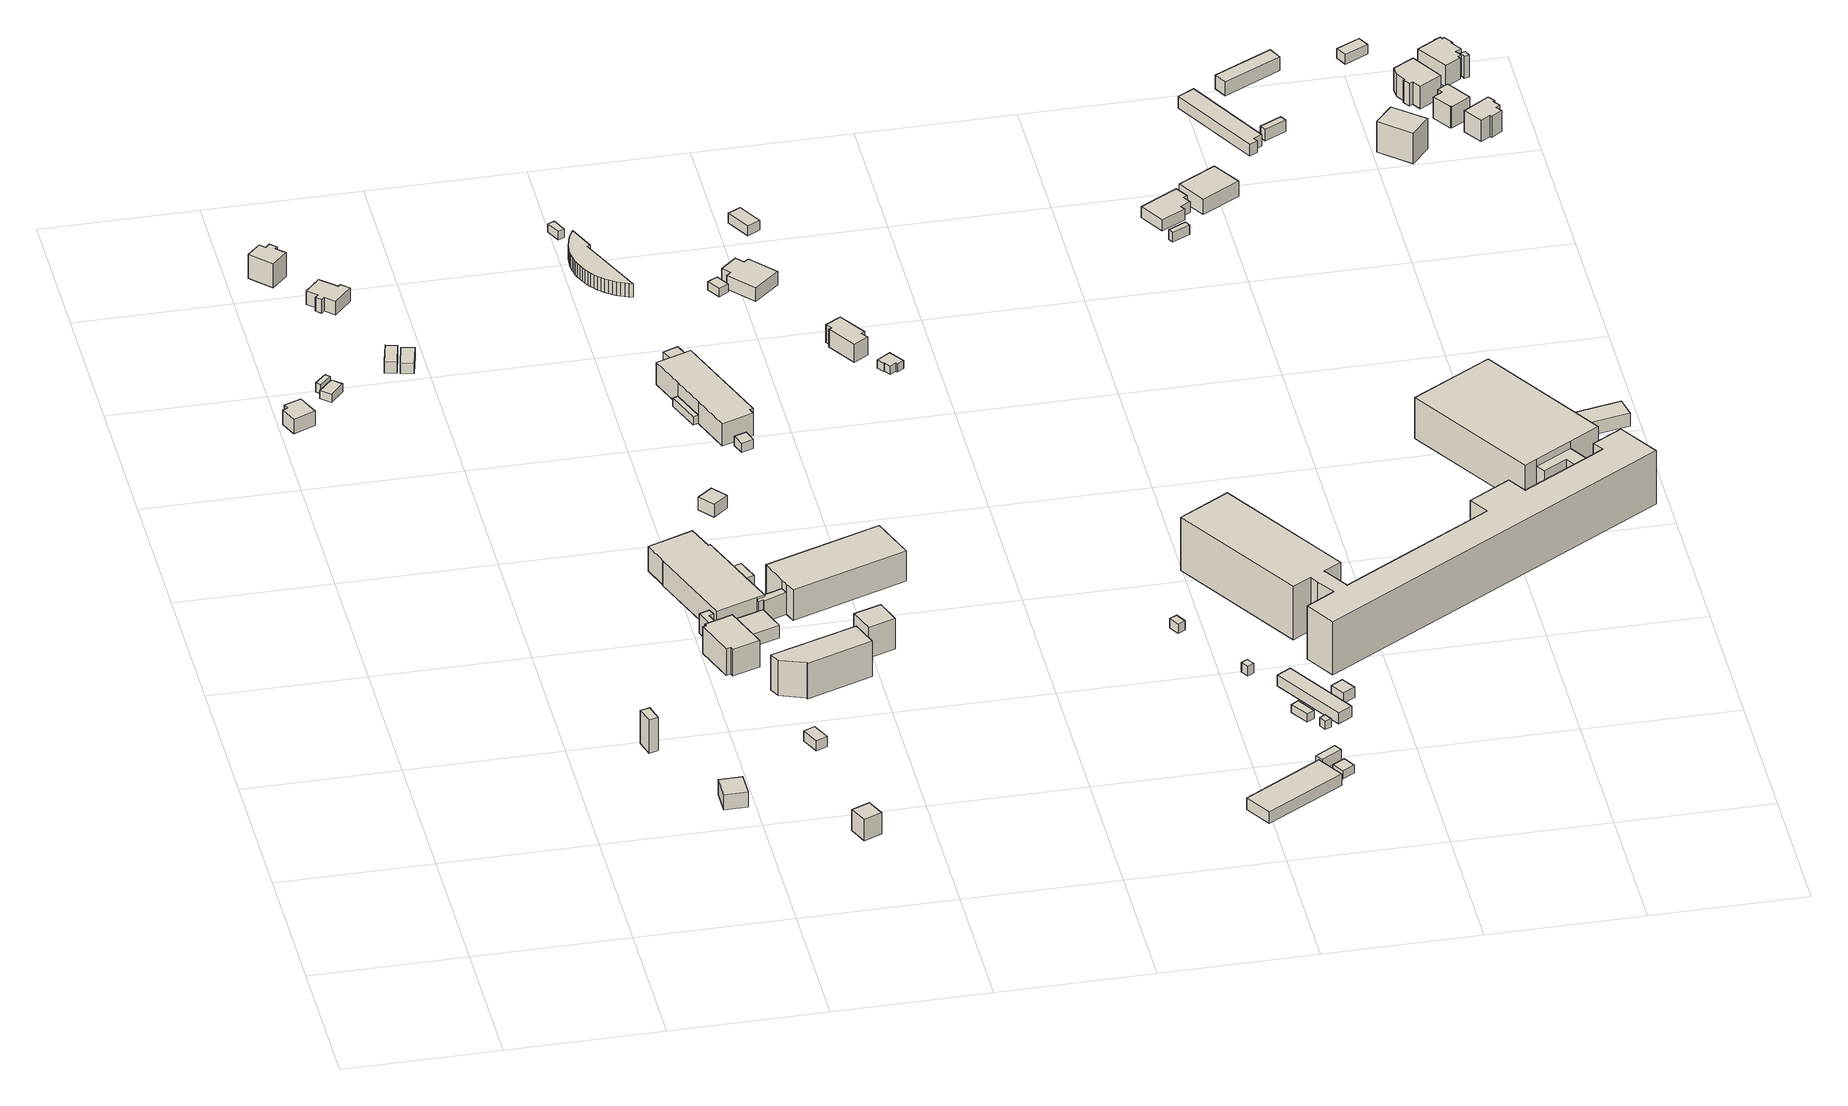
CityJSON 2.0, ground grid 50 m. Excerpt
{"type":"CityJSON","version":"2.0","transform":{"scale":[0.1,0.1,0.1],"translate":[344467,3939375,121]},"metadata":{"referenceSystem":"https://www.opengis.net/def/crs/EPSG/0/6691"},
"CityObjects":{
"building1":{"type":"Building","attributes":{"usage":"422","measuredHeight":5.9,"storeysAboveGround":1,"BuildingIDAttribute.prefecture":"14","BuildingIDAttribute.city":"14151","BuildingDetailAttribute.totalFloorArea":57.33,"BuildingDetailAttribute.buildingFootprintArea":57.33,"BuildingDetailAttribute.buildingStructureType":"610","BuildingDetailAttribute.buildingStructureOrgType":"2","BuildingDetailAttribute.orgUsage":"133","BuildingDetailAttribute.surveyYear":2015},"geometry":[{"type":"Solid","lod":"1","boundaries":[[[[0,1,2,3,4,5]],[[4,6,7,5]],[[3,8,6,4]],[[2,9,8,3]],[[1,10,9,2]],[[0,11,10,1]],[[5,7,11,0]],[[6,8,9,10,11,7]]]]}]},
"building2":{"type":"Building","attributes":{"measuredHeight":3.7,"BuildingIDAttribute.prefecture":"14","BuildingIDAttribute.city":"14151","BuildingDetailAttribute.surveyYear":2015},"geometry":[{"type":"Solid","lod":"1","boundaries":[[[[12,13,14,15]],[[14,16,17,15]],[[13,18,16,14]],[[12,19,18,13]],[[15,17,19,12]],[[16,18,19,17]]]]}]},
"building3":{"type":"Building","attributes":{"measuredHeight":12.8,"BuildingIDAttribute.prefecture":"14","BuildingIDAttribute.city":"14151","BuildingDetailAttribute.surveyYear":2015},"geometry":[{"type":"Solid","lod":"1","boundaries":[[[[20,21,22,23]],[[22,24,25,23]],[[21,26,24,22]],[[20,27,26,21]],[[23,25,27,20]],[[24,26,27,25]]]]}]},
"building4":{"type":"Building","attributes":{"BuildingIDAttribute.prefecture":"14","BuildingIDAttribute.city":"14151","BuildingDetailAttribute.surveyYear":2015},"geometry":[{"type":"Solid","lod":"1","boundaries":[[[[28,29,30,31]],[[30,32,33,31]],[[29,34,32,30]],[[28,35,34,29]],[[31,33,35,28]],[[32,34,35,33]]]]}]},
"building5":{"type":"Building","attributes":{"measuredHeight":5.9,"BuildingIDAttribute.prefecture":"14","BuildingIDAttribute.city":"14151","BuildingDetailAttribute.surveyYear":2015},"geometry":[{"type":"Solid","lod":"1","boundaries":[[[[36,37,38,39]],[[38,40,41,39]],[[37,42,40,38]],[[36,43,42,37]],[[39,41,43,36]],[[40,42,43,41]]]]}]},
"building6":{"type":"Building","attributes":{"usage":"411","measuredHeight":9.6,"storeysAboveGround":2,"BuildingIDAttribute.prefecture":"14","BuildingIDAttribute.city":"14151","BuildingDetailAttribute.totalFloorArea":107.26,"BuildingDetailAttribute.buildingFootprintArea":53.63,"BuildingDetailAttribute.buildingStructureType":"601","BuildingDetailAttribute.buildingStructureOrgType":"1","BuildingDetailAttribute.orgUsage":"10","BuildingDetailAttribute.surveyYear":2015},"geometry":[{"type":"Solid","lod":"1","boundaries":[[[[44,45,46,47,48,49,50,51]],[[50,52,53,51]],[[49,54,52,50]],[[48,55,54,49]],[[47,56,55,48]],[[46,57,56,47]],[[45,58,57,46]],[[44,59,58,45]],[[51,53,59,44]],[[52,54,55,56,57,58,59,53]]]]}]},
"building7":{"type":"Building","attributes":{"usage":"402","measuredHeight":5.4,"storeysAboveGround":1,"BuildingIDAttribute.prefecture":"14","BuildingIDAttribute.city":"14151","BuildingDetailAttribute.totalFloorArea":81.68,"BuildingDetailAttribute.buildingFootprintArea":81.68,"BuildingDetailAttribute.buildingStructureType":"601","BuildingDetailAttribute.buildingStructureOrgType":"1","BuildingDetailAttribute.orgUsage":"101","BuildingDetailAttribute.surveyYear":2015},"geometry":[{"type":"Solid","lod":"1","boundaries":[[[[60,61,62,63,64,65,66,67,68,69]],[[68,70,71,69]],[[67,72,70,68]],[[66,73,72,67]],[[65,74,73,66]],[[64,75,74,65]],[[63,76,75,64]],[[62,77,76,63]],[[61,78,77,62]],[[60,79,78,61]],[[69,71,79,60]],[[70,72,73,74,75,76,77,78,79,71]]]]}]},
"building8":{"type":"Building","attributes":{"usage":"422","measuredHeight":4.9,"storeysAboveGround":1,"BuildingIDAttribute.prefecture":"14","BuildingIDAttribute.city":"14151","BuildingDetailAttribute.totalFloorArea":33.12,"BuildingDetailAttribute.buildingFootprintArea":33.12,"BuildingDetailAttribute.buildingStructureType":"610","BuildingDetailAttribute.buildingStructureOrgType":"2","BuildingDetailAttribute.orgUsage":"133","BuildingDetailAttribute.surveyYear":2015},"geometry":[{"type":"Solid","lod":"1","boundaries":[[[[80,81,82,83]],[[82,84,85,83]],[[81,86,84,82]],[[80,87,86,81]],[[83,85,87,80]],[[84,86,87,85]]]]}]},
"building9":{"type":"Building","attributes":{"usage":"422","measuredHeight":4.7,"storeysAboveGround":1,"BuildingIDAttribute.prefecture":"14","BuildingIDAttribute.city":"14151","BuildingDetailAttribute.totalFloorArea":35.85,"BuildingDetailAttribute.buildingFootprintArea":35.85,"BuildingDetailAttribute.buildingStructureType":"610","BuildingDetailAttribute.buildingStructureOrgType":"2","BuildingDetailAttribute.orgUsage":"133","BuildingDetailAttribute.surveyYear":2015},"geometry":[{"type":"Solid","lod":"1","boundaries":[[[[88,89,90,91]],[[90,92,93,91]],[[89,94,92,90]],[[88,95,94,89]],[[91,93,95,88]],[[92,94,95,93]]]]}]},
"building10":{"type":"Building","attributes":{"measuredHeight":8.4,"BuildingIDAttribute.prefecture":"14","BuildingIDAttribute.city":"14151","BuildingDetailAttribute.surveyYear":2015},"geometry":[{"type":"Solid","lod":"1","boundaries":[[[[96,97,98,99,100,101]],[[100,102,103,101]],[[99,104,102,100]],[[98,105,104,99]],[[97,106,105,98]],[[96,107,106,97]],[[101,103,107,96]],[[102,104,105,106,107,103]]]]}]},
"building11":{"type":"Building","attributes":{"usage":"452","measuredHeight":10.1,"storeysAboveGround":2,"BuildingIDAttribute.prefecture":"14","BuildingIDAttribute.city":"14151","BuildingDetailAttribute.totalFloorArea":323.38,"BuildingDetailAttribute.buildingFootprintArea":161.69,"BuildingDetailAttribute.buildingStructureType":"610","BuildingDetailAttribute.buildingStructureOrgType":"2","BuildingDetailAttribute.orgUsage":"193","BuildingDetailAttribute.surveyYear":2015},"geometry":[{"type":"Solid","lod":"1","boundaries":[[[[108,109,110,111,112,113,114,115]],[[114,116,117,115]],[[113,118,116,114]],[[112,119,118,113]],[[111,120,119,112]],[[110,121,120,111]],[[109,122,121,110]],[[108,123,122,109]],[[115,117,123,108]],[[116,118,119,120,121,122,123,117]]]]}]},
"building12":{"type":"Building","attributes":{"measuredHeight":8.3,"BuildingIDAttribute.prefecture":"14","BuildingIDAttribute.city":"14151","BuildingDetailAttribute.surveyYear":2015},"geometry":[{"type":"Solid","lod":"1","boundaries":[[[[124,125,126,127]],[[126,128,129,127]],[[125,130,128,126]],[[124,131,130,125]],[[127,129,131,124]],[[128,130,131,129]]]]}]},
"building13":{"type":"Building","attributes":{"usage":"402","measuredHeight":4,"storeysAboveGround":1,"BuildingIDAttribute.prefecture":"14","BuildingIDAttribute.city":"14151","BuildingDetailAttribute.totalFloorArea":26.6,"BuildingDetailAttribute.buildingFootprintArea":26.6,"BuildingDetailAttribute.buildingStructureType":"610","BuildingDetailAttribute.buildingStructureOrgType":"2","BuildingDetailAttribute.orgUsage":"72","BuildingDetailAttribute.surveyYear":2015},"geometry":[{"type":"Solid","lod":"1","boundaries":[[[[132,133,134,135]],[[134,136,137,135]],[[133,138,136,134]],[[132,139,138,133]],[[135,137,139,132]],[[136,138,139,137]]]]}]},
"building14":{"type":"Building","attributes":{"usage":"452","measuredHeight":9.2,"storeysAboveGround":2,"BuildingIDAttribute.prefecture":"14","BuildingIDAttribute.city":"14151","BuildingDetailAttribute.totalFloorArea":1263.59,"BuildingDetailAttribute.buildingFootprintArea":631.79,"BuildingDetailAttribute.buildingStructureType":"610","BuildingDetailAttribute.buildingStructureOrgType":"2","BuildingDetailAttribute.orgUsage":"193","BuildingDetailAttribute.surveyYear":2015},"geometry":[{"type":"Solid","lod":"1","boundaries":[[[[140,141,142,143,144,145,146,147,148,149,150,151]],[[150,152,153,151]],[[149,154,152,150]],[[148,155,154,149]],[[147,156,155,148]],[[146,157,156,147]],[[145,158,157,146]],[[144,159,158,145]],[[143,160,159,144]],[[142,161,160,143]],[[141,162,161,142]],[[140,163,162,141]],[[151,153,163,140]],[[152,154,155,156,157,158,159,160,161,162,163,153]]]]}]},
"building15":{"type":"Building","attributes":{"usage":"452","measuredHeight":8.4,"storeysAboveGround":1,"BuildingIDAttribute.prefecture":"14","BuildingIDAttribute.city":"14151","BuildingDetailAttribute.totalFloorArea":107.54,"BuildingDetailAttribute.buildingFootprintArea":107.54,"BuildingDetailAttribute.buildingStructureType":"610","BuildingDetailAttribute.buildingStructureOrgType":"2","BuildingDetailAttribute.orgUsage":"193","BuildingDetailAttribute.surveyYear":2015},"geometry":[{"type":"Solid","lod":"1","boundaries":[[[[164,165,166,167,168,169]],[[168,170,171,169]],[[167,172,170,168]],[[166,173,172,167]],[[165,174,173,166]],[[164,175,174,165]],[[169,171,175,164]],[[170,172,173,174,175,171]]]]}]},
"building16":{"type":"Building","attributes":{"measuredHeight":8.5,"BuildingIDAttribute.prefecture":"14","BuildingIDAttribute.city":"14151","BuildingDetailAttribute.surveyYear":2015},"geometry":[{"type":"Solid","lod":"1","boundaries":[[[[176,177,178,179]],[[178,180,181,179]],[[177,182,180,178]],[[176,183,182,177]],[[179,181,183,176]],[[180,182,183,181]]]]}]},
"building17":{"type":"Building","attributes":{"usage":"452","measuredHeight":8.6,"storeysAboveGround":2,"BuildingIDAttribute.prefecture":"14","BuildingIDAttribute.city":"14151","BuildingDetailAttribute.totalFloorArea":41.96,"BuildingDetailAttribute.buildingFootprintArea":20.98,"BuildingDetailAttribute.buildingStructureType":"610","BuildingDetailAttribute.buildingStructureOrgType":"2","BuildingDetailAttribute.orgUsage":"193","BuildingDetailAttribute.surveyYear":2015},"geometry":[{"type":"Solid","lod":"1","boundaries":[[[[184,185,186,187,188,189,190,191]],[[190,192,193,191]],[[189,194,192,190]],[[188,195,194,189]],[[187,196,195,188]],[[186,197,196,187]],[[185,198,197,186]],[[184,199,198,185]],[[191,193,199,184]],[[192,194,195,196,197,198,199,193]]]]}]},
"building18":{"type":"Building","attributes":{"usage":"452","measuredHeight":13,"storeysAboveGround":1,"BuildingIDAttribute.prefecture":"14","BuildingIDAttribute.city":"14151","BuildingDetailAttribute.totalFloorArea":255.94,"BuildingDetailAttribute.buildingFootprintArea":255.94,"BuildingDetailAttribute.buildingStructureType":"610","BuildingDetailAttribute.buildingStructureOrgType":"2","BuildingDetailAttribute.orgUsage":"193","BuildingDetailAttribute.surveyYear":2015},"geometry":[{"type":"Solid","lod":"1","boundaries":[[[[200,201,202,203,204,205]],[[204,206,207,205]],[[203,208,206,204]],[[202,209,208,203]],[[201,210,209,202]],[[200,211,210,201]],[[205,207,211,200]],[[206,208,209,210,211,207]]]]}]},
"building19":{"type":"Building","attributes":{"usage":"452","measuredHeight":4.9,"storeysAboveGround":1,"BuildingIDAttribute.prefecture":"14","BuildingIDAttribute.city":"14151","BuildingDetailAttribute.totalFloorArea":38.69,"BuildingDetailAttribute.buildingFootprintArea":38.69,"BuildingDetailAttribute.buildingStructureType":"610","BuildingDetailAttribute.buildingStructureOrgType":"2","BuildingDetailAttribute.orgUsage":"193","BuildingDetailAttribute.surveyYear":2015},"geometry":[{"type":"Solid","lod":"1","boundaries":[[[[212,213,214,215]],[[214,216,217,215]],[[213,218,216,214]],[[212,219,218,213]],[[215,217,219,212]],[[216,218,219,217]]]]}]},
"building20":{"type":"Building","attributes":{"usage":"452","measuredHeight":13.5,"storeysAboveGround":2,"BuildingIDAttribute.prefecture":"14","BuildingIDAttribute.city":"14151","BuildingDetailAttribute.totalFloorArea":1183.87,"BuildingDetailAttribute.buildingFootprintArea":591.94,"BuildingDetailAttribute.buildingStructureType":"610","BuildingDetailAttribute.buildingStructureOrgType":"2","BuildingDetailAttribute.orgUsage":"193","BuildingDetailAttribute.surveyYear":2015},"geometry":[{"type":"Solid","lod":"1","boundaries":[[[[220,191,190,221,222,223]],[[222,224,225,223]],[[221,226,224,222]],[[190,227,226,221]],[[191,228,227,190]],[[220,229,228,191]],[[223,225,229,220]],[[224,226,227,228,229,225]]]]}]},
"building21":{"type":"Building","attributes":{"usage":"452","measuredHeight":11.7,"storeysAboveGround":1,"BuildingIDAttribute.prefecture":"14","BuildingIDAttribute.city":"14151","BuildingDetailAttribute.totalFloorArea":81.14,"BuildingDetailAttribute.buildingFootprintArea":81.14,"BuildingDetailAttribute.buildingStructureType":"610","BuildingDetailAttribute.buildingStructureOrgType":"2","BuildingDetailAttribute.orgUsage":"193","BuildingDetailAttribute.surveyYear":2015},"geometry":[{"type":"Solid","lod":"1","boundaries":[[[[230,231,232,233]],[[232,234,235,233]],[[231,236,234,232]],[[230,237,236,231]],[[233,235,237,230]],[[234,236,237,235]]]]}]},
"building22":{"type":"Building","attributes":{"usage":"422","storeysAboveGround":2,"BuildingIDAttribute.prefecture":"14","BuildingIDAttribute.city":"14151","BuildingDetailAttribute.totalFloorArea":40.36,"BuildingDetailAttribute.buildingFootprintArea":20.18,"BuildingDetailAttribute.buildingStructureType":"610","BuildingDetailAttribute.buildingStructureOrgType":"2","BuildingDetailAttribute.orgUsage":"134","BuildingDetailAttribute.surveyYear":2015},"geometry":[{"type":"Solid","lod":"1","boundaries":[[[[238,239,240,241]],[[240,242,243,241]],[[239,244,242,240]],[[238,245,244,239]],[[241,243,245,238]],[[242,244,245,243]]]]}]},
"building23":{"type":"Building","attributes":{"usage":"422","measuredHeight":8.9,"storeysAboveGround":2,"BuildingIDAttribute.prefecture":"14","BuildingIDAttribute.city":"14151","BuildingDetailAttribute.totalFloorArea":875.06,"BuildingDetailAttribute.buildingFootprintArea":437.53,"BuildingDetailAttribute.buildingStructureType":"610","BuildingDetailAttribute.buildingStructureOrgType":"2","BuildingDetailAttribute.orgUsage":"134","BuildingDetailAttribute.surveyYear":2015},"geometry":[{"type":"Solid","lod":"1","boundaries":[[[[246,247,248,249,250,251,252,253]],[[252,254,255,253]],[[251,256,254,252]],[[250,257,256,251]],[[249,258,257,250]],[[248,259,258,249]],[[247,260,259,248]],[[246,261,260,247]],[[253,255,261,246]],[[254,256,257,258,259,260,261,255]]]]}]},
"building24":{"type":"Building","attributes":{"measuredHeight":3.6,"BuildingIDAttribute.prefecture":"14","BuildingIDAttribute.city":"14151","BuildingDetailAttribute.surveyYear":2015},"geometry":[{"type":"Solid","lod":"1","boundaries":[[[[262,263,264,265]],[[264,266,267,265]],[[263,268,266,264]],[[262,269,268,263]],[[265,267,269,262]],[[266,268,269,267]]]]}]},
"building25":{"type":"Building","attributes":{"usage":"422","measuredHeight":4.3,"storeysAboveGround":1,"BuildingIDAttribute.prefecture":"14","BuildingIDAttribute.city":"14151","BuildingDetailAttribute.totalFloorArea":24.7,"BuildingDetailAttribute.buildingFootprintArea":24.7,"BuildingDetailAttribute.buildingStructureType":"610","BuildingDetailAttribute.buildingStructureOrgType":"2","BuildingDetailAttribute.orgUsage":"134","BuildingDetailAttribute.surveyYear":2015},"geometry":[{"type":"Solid","lod":"1","boundaries":[[[[270,271,272,273]],[[272,274,275,273]],[[271,276,274,272]],[[270,277,276,271]],[[273,275,277,270]],[[274,276,277,275]]]]}]},
"building26":{"type":"Building","attributes":{"BuildingIDAttribute.prefecture":"14","BuildingIDAttribute.city":"14151","BuildingDetailAttribute.surveyYear":2015},"geometry":[{"type":"Solid","lod":"1","boundaries":[[[[278,279,280,281]],[[280,282,283,281]],[[279,284,282,280]],[[278,285,284,279]],[[281,283,285,278]],[[282,284,285,283]]]]}]},
"building27":{"type":"Building","attributes":{"usage":"422","measuredHeight":5.8,"storeysAboveGround":1,"BuildingIDAttribute.prefecture":"14","BuildingIDAttribute.city":"14151","BuildingDetailAttribute.totalFloorArea":184.71,"BuildingDetailAttribute.buildingFootprintArea":184.71,"BuildingDetailAttribute.buildingStructureType":"610","BuildingDetailAttribute.buildingStructureOrgType":"2","BuildingDetailAttribute.orgUsage":"133","BuildingDetailAttribute.surveyYear":2015},"geometry":[{"type":"Solid","lod":"1","boundaries":[[[[286,287,288,289,290,291,292,293,294,295,296,297,298,299,300,301,302,303,304,305,306,307,308,309,310,311,312,313,314,315,316,317,318]],[[317,319,320,318]],[[316,321,319,317]],[[315,322,321,316]],[[314,323,322,315]],[[313,324,323,314]],[[312,325,324,313]],[[311,326,325,312]],[[310,327,326,311]],[[309,328,327,310]],[[308,329,328,309]],[[307,330,329,308]],[[306,331,330,307]],[[305,332,331,306]],[[304,333,332,305]],[[303,334,333,304]],[[302,335,334,303]],[[301,336,335,302]],[[300,337,336,301]],[[299,338,337,300]],[[298,339,338,299]],[[297,340,339,298]],[[296,341,340,297]],[[295,342,341,296]],[[294,343,342,295]],[[293,344,343,294]],[[292,345,344,293]],[[291,346,345,292]],[[290,347,346,291]],[[289,348,347,290]],[[288,349,348,289]],[[287,350,349,288]],[[286,351,350,287]],[[318,320,351,286]],[[319,321,322,323,324,325,326,327,328,329,330,331,332,333,334,335,336,337,338,339,340,341,342,343,344,345,346,347,348,349,350,351,320]]]]}]},
"building28":{"type":"Building","attributes":{"BuildingIDAttribute.prefecture":"14","BuildingIDAttribute.city":"14151","BuildingDetailAttribute.surveyYear":2015},"geometry":[{"type":"Solid","lod":"1","boundaries":[[[[352,353,354,355]],[[354,356,357,355]],[[353,358,356,354]],[[352,359,358,353]],[[355,357,359,352]],[[356,358,359,357]]]]}]},
"building29":{"type":"Building","attributes":{"usage":"411","measuredHeight":5.8,"storeysAboveGround":1,"BuildingIDAttribute.prefecture":"14","BuildingIDAttribute.city":"14151","BuildingDetailAttribute.totalFloorArea":142.2,"BuildingDetailAttribute.buildingFootprintArea":142.2,"BuildingDetailAttribute.buildingStructureType":"601","BuildingDetailAttribute.buildingStructureOrgType":"1","BuildingDetailAttribute.orgUsage":"10","BuildingDetailAttribute.surveyYear":2015},"geometry":[{"type":"Solid","lod":"1","boundaries":[[[[360,361,362,363,364,365,366,367]],[[366,368,369,367]],[[365,370,368,366]],[[364,371,370,365]],[[363,372,371,364]],[[362,373,372,363]],[[361,374,373,362]],[[360,375,374,361]],[[367,369,375,360]],[[368,370,371,372,373,374,375,369]]]]}]},
"building30":{"type":"Building","attributes":{"usage":"411","measuredHeight":8,"storeysAboveGround":2,"BuildingIDAttribute.prefecture":"14","BuildingIDAttribute.city":"14151","BuildingDetailAttribute.totalFloorArea":145.83,"BuildingDetailAttribute.buildingFootprintArea":72.91,"BuildingDetailAttribute.buildingStructureType":"601","BuildingDetailAttribute.buildingStructureOrgType":"1","BuildingDetailAttribute.orgUsage":"10","BuildingDetailAttribute.surveyYear":2015},"geometry":[{"type":"Solid","lod":"1","boundaries":[[[[376,377,378,379,380,381,382,383]],[[382,384,385,383]],[[381,386,384,382]],[[380,387,386,381]],[[379,388,387,380]],[[378,389,388,379]],[[377,390,389,378]],[[376,391,390,377]],[[383,385,391,376]],[[384,386,387,388,389,390,391,385]]]]}]},
"building31":{"type":"Building","attributes":{"usage":"422","measuredHeight":6.6,"storeysAboveGround":1,"BuildingIDAttribute.prefecture":"14","BuildingIDAttribute.city":"14151","BuildingDetailAttribute.totalFloorArea":41.48,"BuildingDetailAttribute.buildingFootprintArea":41.48,"BuildingDetailAttribute.buildingStructureType":"610","BuildingDetailAttribute.buildingStructureOrgType":"2","BuildingDetailAttribute.orgUsage":"135","BuildingDetailAttribute.surveyYear":2015},"geometry":[{"type":"Solid","lod":"1","boundaries":[[[[392,393,394,395]],[[394,396,397,395]],[[393,398,396,394]],[[392,399,398,393]],[[395,397,399,392]],[[396,398,399,397]]]]}]},
"building32":{"type":"Building","attributes":{"BuildingIDAttribute.prefecture":"14","BuildingIDAttribute.city":"14151","BuildingDetailAttribute.surveyYear":2015},"geometry":[{"type":"Solid","lod":"1","boundaries":[[[[400,401,402,403,404,405,406,407]],[[406,408,409,407]],[[405,410,408,406]],[[404,411,410,405]],[[403,412,411,404]],[[402,413,412,403]],[[401,414,413,402]],[[400,415,414,401]],[[407,409,415,400]],[[408,410,411,412,413,414,415,409]]]]}]},
"building33":{"type":"Building","attributes":{"usage":"422","measuredHeight":4.7,"storeysAboveGround":1,"BuildingIDAttribute.prefecture":"14","BuildingIDAttribute.city":"14151","BuildingDetailAttribute.totalFloorArea":297.27,"BuildingDetailAttribute.buildingFootprintArea":297.27,"BuildingDetailAttribute.buildingStructureType":"610","BuildingDetailAttribute.buildingStructureOrgType":"2","BuildingDetailAttribute.orgUsage":"135","BuildingDetailAttribute.surveyYear":2015},"geometry":[{"type":"Solid","lod":"1","boundaries":[[[[416,417,418,419]],[[418,420,421,419]],[[417,422,420,418]],[[416,423,422,417]],[[419,421,423,416]],[[420,422,423,421]]]]}]},
"building34":{"type":"Building","attributes":{"measuredHeight":3.6,"BuildingIDAttribute.prefecture":"14","BuildingIDAttribute.city":"14151","BuildingDetailAttribute.surveyYear":2015},"geometry":[{"type":"Solid","lod":"1","boundaries":[[[[424,425,426,427]],[[426,428,429,427]],[[425,430,428,426]],[[424,431,430,425]],[[427,429,431,424]],[[428,430,431,429]]]]}]},
"building35":{"type":"Building","attributes":{"measuredHeight":4.5,"BuildingIDAttribute.prefecture":"14","BuildingIDAttribute.city":"14151","BuildingDetailAttribute.surveyYear":2015},"geometry":[{"type":"Solid","lod":"1","boundaries":[[[[432,433,434,435]],[[434,436,437,435]],[[433,438,436,434]],[[432,439,438,433]],[[435,437,439,432]],[[436,438,439,437]]]]}]},
"building36":{"type":"Building","attributes":{"measuredHeight":3.7,"BuildingIDAttribute.prefecture":"14","BuildingIDAttribute.city":"14151","BuildingDetailAttribute.surveyYear":2015},"geometry":[{"type":"Solid","lod":"1","boundaries":[[[[440,441,442,443]],[[442,444,445,443]],[[441,446,444,442]],[[440,447,446,441]],[[443,445,447,440]],[[444,446,447,445]]]]}]},
"building37":{"type":"Building","attributes":{"BuildingIDAttribute.prefecture":"14","BuildingIDAttribute.city":"14151","BuildingDetailAttribute.surveyYear":2015},"geometry":[{"type":"Solid","lod":"1","boundaries":[[[[448,449,450,451]],[[450,452,453,451]],[[449,454,452,450]],[[448,455,454,449]],[[451,453,455,448]],[[452,454,455,453]]]]}]},
"building38":{"type":"Building","attributes":{"BuildingIDAttribute.prefecture":"14","BuildingIDAttribute.city":"14151","BuildingDetailAttribute.surveyYear":2015},"geometry":[{"type":"Solid","lod":"1","boundaries":[[[[456,457,458,459]],[[458,460,461,459]],[[457,462,460,458]],[[456,463,462,457]],[[459,461,463,456]],[[460,462,463,461]]]]}]},
"building39":{"type":"Building","attributes":{"BuildingIDAttribute.prefecture":"14","BuildingIDAttribute.city":"14151","BuildingDetailAttribute.surveyYear":2015},"geometry":[{"type":"Solid","lod":"1","boundaries":[[[[464,465,466,467]],[[466,468,469,467]],[[465,470,468,466]],[[464,471,470,465]],[[467,469,471,464]],[[468,470,471,469]]]]}]},
"building40":{"type":"Building","attributes":{"measuredHeight":4.2,"BuildingIDAttribute.prefecture":"14","BuildingIDAttribute.city":"14151","BuildingDetailAttribute.surveyYear":2015},"geometry":[{"type":"Solid","lod":"1","boundaries":[[[[472,473,474,475]],[[474,476,477,475]],[[473,478,476,474]],[[472,479,478,473]],[[475,477,479,472]],[[476,478,479,477]]]]}]},
"building41":{"type":"Building","attributes":{"measuredHeight":6.1,"BuildingIDAttribute.prefecture":"14","BuildingIDAttribute.city":"14151","BuildingDetailAttribute.surveyYear":2015},"geometry":[{"type":"Solid","lod":"1","boundaries":[[[[480,481,482,483]],[[482,484,485,483]],[[481,486,484,482]],[[480,487,486,481]],[[483,485,487,480]],[[484,486,487,485]]]]}]},
"building42":{"type":"Building","attributes":{"usage":"422","measuredHeight":21.8,"storeysAboveGround":1,"BuildingIDAttribute.prefecture":"14","BuildingIDAttribute.city":"14151","BuildingDetailAttribute.totalFloorArea":2674.66,"BuildingDetailAttribute.buildingFootprintArea":2674.66,"BuildingDetailAttribute.buildingStructureType":"610","BuildingDetailAttribute.buildingStructureOrgType":"2","BuildingDetailAttribute.orgUsage":"135","BuildingDetailAttribute.surveyYear":2015},"geometry":[{"type":"Solid","lod":"1","boundaries":[[[[488,489,490,491,492,493,494,495,496,497,498,499,500,501,502,503,504,505,506,507,508]],[[507,509,510,508]],[[506,511,509,507]],[[505,512,511,506]],[[504,513,512,505]],[[503,514,513,504]],[[502,515,514,503]],[[501,516,515,502]],[[500,517,516,501]],[[499,518,517,500]],[[498,519,518,499]],[[497,520,519,498]],[[496,521,520,497]],[[495,522,521,496]],[[494,523,522,495]],[[493,524,523,494]],[[492,525,524,493]],[[491,526,525,492]],[[490,527,526,491]],[[489,528,527,490]],[[488,529,528,489]],[[508,510,529,488]],[[509,511,512,513,514,515,516,517,518,519,520,521,522,523,524,525,526,527,528,529,510]]]]}]},
"building43":{"type":"Building","attributes":{"usage":"422","measuredHeight":14.8,"storeysAboveGround":5,"BuildingIDAttribute.prefecture":"14","BuildingIDAttribute.city":"14151","BuildingDetailAttribute.totalFloorArea":1761.72,"BuildingDetailAttribute.buildingFootprintArea":352.34,"BuildingDetailAttribute.buildingStructureType":"610","BuildingDetailAttribute.buildingStructureOrgType":"2","BuildingDetailAttribute.orgUsage":"135","BuildingDetailAttribute.surveyYear":2015},"geometry":[{"type":"Solid","lod":"1","boundaries":[[[[530,531,532,533,534]],[[533,535,536,534]],[[532,537,535,533]],[[531,538,537,532]],[[530,539,538,531]],[[534,536,539,530]],[[535,537,538,539,536]]]]}]},
"building44":{"type":"Building","attributes":{"measuredHeight":3.7,"BuildingIDAttribute.prefecture":"14","BuildingIDAttribute.city":"14151","BuildingDetailAttribute.surveyYear":2015},"geometry":[{"type":"Solid","lod":"1","boundaries":[[[[540,541,542,543]],[[542,544,545,543]],[[541,546,544,542]],[[540,547,546,541]],[[543,545,547,540]],[[544,546,547,545]]]]}]},
"building45":{"type":"Building","attributes":{"usage":"411","measuredHeight":5.1,"storeysAboveGround":1,"BuildingIDAttribute.prefecture":"14","BuildingIDAttribute.city":"14151","BuildingDetailAttribute.totalFloorArea":120.81,"BuildingDetailAttribute.buildingFootprintArea":120.81,"BuildingDetailAttribute.buildingStructureType":"601","BuildingDetailAttribute.buildingStructureOrgType":"1","BuildingDetailAttribute.orgUsage":"10","BuildingDetailAttribute.surveyYear":2015},"geometry":[{"type":"Solid","lod":"1","boundaries":[[[[548,549,550,551,552,553,554,555]],[[554,556,557,555]],[[553,558,556,554]],[[552,559,558,553]],[[551,560,559,552]],[[550,561,560,551]],[[549,562,561,550]],[[548,563,562,549]],[[555,557,563,548]],[[556,558,559,560,561,562,563,557]]]]}]},
"building46":{"type":"Building","attributes":{"usage":"441","measuredHeight":6.6,"storeysAboveGround":1,"BuildingIDAttribute.prefecture":"14","BuildingIDAttribute.city":"14151","BuildingDetailAttribute.totalFloorArea":153.44,"BuildingDetailAttribute.buildingFootprintArea":153.44,"BuildingDetailAttribute.buildingStructureType":"610","BuildingDetailAttribute.buildingStructureOrgType":"2","BuildingDetailAttribute.orgUsage":"171","BuildingDetailAttribute.surveyYear":2015},"geometry":[{"type":"Solid","lod":"1","boundaries":[[[[564,565,566,567]],[[566,568,569,567]],[[565,570,568,566]],[[564,571,570,565]],[[567,569,571,564]],[[568,570,571,569]]]]}]},
"building47":{"type":"Building","attributes":{"usage":"422","measuredHeight":15.7,"storeysAboveGround":2,"BuildingIDAttribute.prefecture":"14","BuildingIDAttribute.city":"14151","BuildingDetailAttribute.totalFloorArea":2777.1,"BuildingDetailAttribute.buildingFootprintArea":1388.55,"BuildingDetailAttribute.buildingStructureType":"610","BuildingDetailAttribute.buildingStructureOrgType":"2","BuildingDetailAttribute.orgUsage":"135","BuildingDetailAttribute.surveyYear":2015},"geometry":[{"type":"Solid","lod":"1","boundaries":[[[[572,573,574,575,576,577]],[[576,578,579,577]],[[575,580,578,576]],[[574,581,580,575]],[[573,582,581,574]],[[572,583,582,573]],[[577,579,583,572]],[[578,580,581,582,583,579]]]]}]},
"building48":{"type":"Building","attributes":{"usage":"422","measuredHeight":4.6,"storeysAboveGround":1,"BuildingIDAttribute.prefecture":"14","BuildingIDAttribute.city":"14151","BuildingDetailAttribute.totalFloorArea":201.3,"BuildingDetailAttribute.buildingFootprintArea":201.3,"BuildingDetailAttribute.buildingStructureType":"610","BuildingDetailAttribute.buildingStructureOrgType":"2","BuildingDetailAttribute.orgUsage":"135","BuildingDetailAttribute.surveyYear":2015},"geometry":[{"type":"Solid","lod":"1","boundaries":[[[[584,585,586,587,588,589]],[[588,590,591,589]],[[587,592,590,588]],[[586,593,592,587]],[[585,594,593,586]],[[584,595,594,585]],[[589,591,595,584]],[[590,592,593,594,595,591]]]]}]},
"building49":{"type":"Building","attributes":{"usage":"422","measuredHeight":19.4,"storeysAboveGround":1,"BuildingIDAttribute.prefecture":"14","BuildingIDAttribute.city":"14151","BuildingDetailAttribute.totalFloorArea":100.35,"BuildingDetailAttribute.buildingFootprintArea":100.35,"BuildingDetailAttribute.buildingStructureType":"610","BuildingDetailAttribute.buildingStructureOrgType":"2","BuildingDetailAttribute.orgUsage":"135","BuildingDetailAttribute.surveyYear":2015},"geometry":[{"type":"Solid","lod":"1","boundaries":[[[[596,597,598,599,600,601,602,603]],[[602,604,605,603]],[[601,606,604,602]],[[600,607,606,601]],[[599,608,607,600]],[[598,609,608,599]],[[597,610,609,598]],[[596,611,610,597]],[[603,605,611,596]],[[604,606,607,608,609,610,611,605]]]]}]},
"building50":{"type":"Building","attributes":{"usage":"422","measuredHeight":4.3,"storeysAboveGround":1,"BuildingIDAttribute.prefecture":"14","BuildingIDAttribute.city":"14151","BuildingDetailAttribute.totalFloorArea":46.21,"BuildingDetailAttribute.buildingFootprintArea":46.21,"BuildingDetailAttribute.buildingStructureType":"610","BuildingDetailAttribute.buildingStructureOrgType":"2","BuildingDetailAttribute.orgUsage":"135","BuildingDetailAttribute.surveyYear":2015},"geometry":[{"type":"Solid","lod":"1","boundaries":[[[[612,613,614,615]],[[614,616,617,615]],[[613,618,616,614]],[[612,619,618,613]],[[615,617,619,612]],[[616,618,619,617]]]]}]},
"building51":{"type":"Building","attributes":{"measuredHeight":4.8,"BuildingIDAttribute.prefecture":"14","BuildingIDAttribute.city":"14151","BuildingDetailAttribute.surveyYear":2015},"geometry":[{"type":"Solid","lod":"1","boundaries":[[[[620,621,622,623]],[[622,624,625,623]],[[621,626,624,622]],[[620,627,626,621]],[[623,625,627,620]],[[624,626,627,625]]]]}]},
"building52":{"type":"Building","attributes":{"usage":"422","measuredHeight":7.7,"storeysAboveGround":1,"BuildingIDAttribute.prefecture":"14","BuildingIDAttribute.city":"14151","BuildingDetailAttribute.totalFloorArea":98.75,"BuildingDetailAttribute.buildingFootprintArea":98.75,"BuildingDetailAttribute.buildingStructureType":"610","BuildingDetailAttribute.buildingStructureOrgType":"2","BuildingDetailAttribute.orgUsage":"135","BuildingDetailAttribute.surveyYear":2015},"geometry":[{"type":"Solid","lod":"1","boundaries":[[[[628,629,630,631]],[[630,632,633,631]],[[629,634,632,630]],[[628,635,634,629]],[[631,633,635,628]],[[632,634,635,633]]]]}]},
"building53":{"type":"Building","attributes":{"usage":"422","measuredHeight":5,"storeysAboveGround":1,"BuildingIDAttribute.prefecture":"14","BuildingIDAttribute.city":"14151","BuildingDetailAttribute.totalFloorArea":147.46,"BuildingDetailAttribute.buildingFootprintArea":147.46,"BuildingDetailAttribute.buildingStructureType":"610","BuildingDetailAttribute.buildingStructureOrgType":"2","BuildingDetailAttribute.orgUsage":"135","BuildingDetailAttribute.surveyYear":2015},"geometry":[{"type":"Solid","lod":"1","boundaries":[[[[636,637,638,639]],[[638,640,641,639]],[[637,642,640,638]],[[636,643,642,637]],[[639,641,643,636]],[[640,642,643,641]]]]}]},
"building54":{"type":"Building","attributes":{"usage":"402","measuredHeight":13.2,"storeysAboveGround":2,"BuildingIDAttribute.prefecture":"14","BuildingIDAttribute.city":"14151","BuildingDetailAttribute.totalFloorArea":224.56,"BuildingDetailAttribute.buildingFootprintArea":112.28,"BuildingDetailAttribute.buildingStructureType":"610","BuildingDetailAttribute.buildingStructureOrgType":"2","BuildingDetailAttribute.orgUsage":"71","BuildingDetailAttribute.surveyYear":2015},"geometry":[{"type":"Solid","lod":"1","boundaries":[[[[644,645,646,647]],[[646,648,649,647]],[[645,650,648,646]],[[644,651,650,645]],[[647,649,651,644]],[[648,650,651,649]]]]}]},
"building55":{"type":"Building","attributes":{"measuredHeight":3.7,"BuildingIDAttribute.prefecture":"14","BuildingIDAttribute.city":"14151","BuildingDetailAttribute.surveyYear":2015},"geometry":[{"type":"Solid","lod":"1","boundaries":[[[[652,653,654,655]],[[654,656,657,655]],[[653,658,656,654]],[[652,659,658,653]],[[655,657,659,652]],[[656,658,659,657]]]]}]},
"building56":{"type":"Building","attributes":{"usage":"413","measuredHeight":9.2,"storeysAboveGround":2,"BuildingIDAttribute.prefecture":"14","BuildingIDAttribute.city":"14151","BuildingDetailAttribute.totalFloorArea":189.42,"BuildingDetailAttribute.buildingFootprintArea":94.71,"BuildingDetailAttribute.buildingStructureType":"601","BuildingDetailAttribute.buildingStructureOrgType":"1","BuildingDetailAttribute.orgUsage":"30","BuildingDetailAttribute.surveyYear":2015},"geometry":[{"type":"Solid","lod":"1","boundaries":[[[[660,661,662,663,664,665,666,667,668]],[[667,669,670,668]],[[666,671,669,667]],[[665,672,671,666]],[[664,673,672,665]],[[663,674,673,664]],[[662,675,674,663]],[[661,676,675,662]],[[660,677,676,661]],[[668,670,677,660]],[[669,671,672,673,674,675,676,677,670]]]]}]},
"building57":{"type":"Building","attributes":{"usage":"411","measuredHeight":8.9,"storeysAboveGround":2,"BuildingIDAttribute.prefecture":"14","BuildingIDAttribute.city":"14151","BuildingDetailAttribute.totalFloorArea":114.47,"BuildingDetailAttribute.buildingFootprintArea":57.23,"BuildingDetailAttribute.buildingStructureType":"601","BuildingDetailAttribute.buildingStructureOrgType":"1","BuildingDetailAttribute.orgUsage":"10","BuildingDetailAttribute.surveyYear":2015},"geometry":[{"type":"Solid","lod":"1","boundaries":[[[[678,679,680,681,682,683,684,685]],[[684,686,687,685]],[[683,688,686,684]],[[682,689,688,683]],[[681,690,689,682]],[[680,691,690,681]],[[679,692,691,680]],[[678,693,692,679]],[[685,687,693,678]],[[686,688,689,690,691,692,693,687]]]]}]},
"building58":{"type":"Building","attributes":{"usage":"422","measuredHeight":8.7,"storeysAboveGround":2,"BuildingIDAttribute.prefecture":"14","BuildingIDAttribute.city":"14151","BuildingDetailAttribute.totalFloorArea":122.32,"BuildingDetailAttribute.buildingFootprintArea":61.16,"BuildingDetailAttribute.buildingStructureType":"601","BuildingDetailAttribute.buildingStructureOrgType":"1","BuildingDetailAttribute.orgUsage":"137","BuildingDetailAttribute.surveyYear":2015},"geometry":[{"type":"Solid","lod":"1","boundaries":[[[[694,695,696,697,698,699,700,701,702,703]],[[702,704,705,703]],[[701,706,704,702]],[[700,707,706,701]],[[699,708,707,700]],[[698,709,708,699]],[[697,710,709,698]],[[696,711,710,697]],[[695,712,711,696]],[[694,713,712,695]],[[703,705,713,694]],[[704,706,707,708,709,710,711,712,713,705]]]]}]},
"building59":{"type":"Building","attributes":{"usage":"411","measuredHeight":8.7,"storeysAboveGround":2,"BuildingIDAttribute.prefecture":"14","BuildingIDAttribute.city":"14151","BuildingDetailAttribute.totalFloorArea":181.51,"BuildingDetailAttribute.buildingFootprintArea":90.75,"BuildingDetailAttribute.buildingStructureType":"601","BuildingDetailAttribute.buildingStructureOrgType":"1","BuildingDetailAttribute.orgUsage":"10","BuildingDetailAttribute.surveyYear":2015},"geometry":[{"type":"Solid","lod":"1","boundaries":[[[[714,715,716,717,718,719,720,721,722,723,724,725]],[[724,726,727,725]],[[723,728,726,724]],[[722,729,728,723]],[[721,730,729,722]],[[720,731,730,721]],[[719,732,731,720]],[[718,733,732,719]],[[717,734,733,718]],[[716,735,734,717]],[[715,736,735,716]],[[714,737,736,715]],[[725,727,737,714]],[[726,728,729,730,731,732,733,734,735,736,737,727]]]]}]},
"building60":{"type":"Building","attributes":{"BuildingIDAttribute.prefecture":"14","BuildingIDAttribute.city":"14151","BuildingDetailAttribute.surveyYear":2015},"geometry":[{"type":"Solid","lod":"1","boundaries":[[[[738,739,740,741]],[[740,742,743,741]],[[739,744,742,740]],[[738,745,744,739]],[[741,743,745,738]],[[742,744,745,743]]]]}]},
"building61":{"type":"Building","attributes":{"measuredHeight":8.2,"BuildingIDAttribute.prefecture":"14","BuildingIDAttribute.city":"14151","BuildingDetailAttribute.surveyYear":2015},"geometry":[{"type":"Solid","lod":"1","boundaries":[[[[746,747,748,749]],[[748,750,751,749]],[[747,752,750,748]],[[746,753,752,747]],[[749,751,753,746]],[[750,752,753,751]]]]}]}
},
"vertices":[
[99,2775,42],[27,2746,42],[5,2800,42],[21,2807,42],[14,2825,42],[70,2847,42],[14,2825,95],[70,2847,95],[21,2807,95],[5,2800,95],[27,2746,95],[99,2775,95],
[167,2956,63],[180,2942,63],[143,2905,63],[130,2919,63],[143,2905,96],[130,2919,96],[180,2942,96],[167,2956,96],
[727,994,7],[757,1002,7],[772,946,7],[742,938,7],[772,946,128],[742,938,128],[757,1002,128],[727,994,128],
[181,2933,60],[210,2906,60],[166,2858,60],[136,2885,60],[166,2858,90],[136,2885,90],[210,2906,90],[181,2933,90],
[975,597,11],[900,596,11],[900,679,11],[975,679,11],[900,679,66],[975,679,66],[900,596,66],[975,597,66],
[50,3532,71],[92,3575,71],[109,3558,71],[123,3573,71],[143,3553,71],[135,3546,71],[163,3518,71],[113,3468,71],[163,3518,158],[113,3468,158],[135,3546,158],[143,3553,158],[123,3573,158],[109,3558,158],[92,3575,158],[50,3532,158],
[268,3293,69],[238,3320,69],[229,3310,69],[213,3325,69],[223,3336,69],[192,3364,69],[241,3416,69],[292,3369,69],[300,3377,69],[325,3354,69],[300,3377,119],[325,3354,119],[292,3369,119],[241,3416,119],[192,3364,119],[223,3336,119],[213,3325,119],[229,3310,119],[238,3320,119],[268,3293,119],
[369,3048,71],[406,3039,71],[386,2954,71],[349,2963,71],[386,2954,112],[349,2963,112],[406,3039,112],[369,3048,112],
[414,3033,71],[456,3024,71],[436,2941,71],[395,2951,71],[436,2941,108],[395,2951,108],[456,3024,108],[414,3033,108],
[971,1306,163],[1005,1318,163],[1013,1295,163],[999,1290,163],[1012,1252,163],[992,1245,163],[1012,1252,234],[992,1245,234],[999,1290,234],[1013,1295,234],[1005,1318,234],[971,1306,234],
[1118,1120,146],[1029,1089,146],[1025,1101,146],[1010,1096,146],[965,1224,146],[977,1228,146],[974,1236,146],[1065,1268,146],[974,1236,243],[1065,1268,243],[977,1228,243],[965,1224,243],[1010,1096,243],[1025,1101,243],[1029,1089,243],[1118,1120,243],
[1339,383,8],[1281,357,8],[1255,417,8],[1314,442,8],[1255,417,85],[1314,442,85],[1281,357,85],[1339,383,85],
[1192,828,64],[1229,845,64],[1256,785,64],[1219,769,64],[1256,785,101],[1219,769,101],[1229,845,101],[1192,828,101],
[915,1578,159],[918,1579,159],[888,1663,159],[1035,1717,159],[1066,1633,159],[1073,1635,159],[1113,1525,159],[1138,1455,159],[1176,1352,159],[1179,1344,159],[1153,1335,159],[1021,1286,159],[1153,1335,248],[1021,1286,248],[1179,1344,248],[1176,1352,248],[1138,1455,248],[1113,1525,248],[1073,1635,248],[1066,1633,248],[1035,1717,248],[888,1663,248],[918,1579,248],[915,1578,248],
[1098,1199,162],[1067,1291,162],[1157,1322,162],[1171,1327,162],[1173,1321,162],[1202,1235,162],[1173,1321,207],[1202,1235,207],[1171,1327,207],[1157,1322,207],[1067,1291,207],[1098,1199,207],
[1172,1467,165],[1138,1455,165],[1113,1525,165],[1147,1537,165],[1113,1525,236],[1147,1537,236],[1138,1455,236],[1172,1467,236],
[1173,1321,163],[1171,1327,163],[1157,1322,163],[1153,1335,163],[1179,1344,163],[1176,1352,163],[1238,1374,163],[1247,1350,163],[1238,1374,242],[1247,1350,242],[1176,1352,242],[1179,1344,242],[1153,1335,242],[1157,1322,242],[1171,1327,242],[1173,1321,242],
[1428,1192,74],[1459,1104,74],[1246,1028,74],[1244,1033,74],[1163,1062,74],[1147,1095,74],[1163,1062,203],[1147,1095,203],[1244,1033,203],[1246,1028,203],[1459,1104,203],[1428,1192,203],
[1146,1974,167],[1185,1926,167],[1136,1887,167],[1097,1935,167],[1136,1887,213],[1097,1935,213],[1185,1926,213],[1146,1974,213],
[1260,1314,163],[1207,1461,163],[1581,1595,163],[1634,1448,163],[1581,1595,274],[1634,1448,274],[1207,1461,274],[1238,1374,274],[1247,1350,274],[1260,1314,274],
[1524,1293,88],[1552,1212,88],[1464,1181,88],[1435,1262,88],[1464,1181,199],[1435,1262,199],[1552,1212,199],[1524,1293,199],
[1185,2360,181],[1168,2354,181],[1128,2463,181],[1145,2469,181],[1128,2463,211],[1145,2469,211],[1168,2354,211],[1185,2360,211],
[1185,2360,180],[1145,2469,180],[1103,2586,180],[1217,2627,180],[1339,2290,180],[1327,2286,180],[1334,2266,180],[1232,2229,180],[1334,2266,261],[1232,2229,261],[1327,2286,261],[1339,2290,261],[1217,2627,261],[1103,2586,261],[1145,2469,261],[1185,2360,261],
[1321,2200,178],[1283,2187,178],[1268,2229,178],[1307,2242,178],[1268,2229,212],[1307,2242,212],[1283,2187,212],[1321,2200,212],
[1194,2707,182],[1210,2663,182],[1161,2645,182],[1145,2689,182],[1161,2645,223],[1145,2689,223],[1210,2663,223],[1194,2707,223],
[965,3430,191],[986,3382,191],[965,3373,191],[943,3420,191],[965,3373,221],[943,3420,221],[986,3382,221],[965,3430,221],
[1125,3036,189],[1112,3040,189],[1101,3045,189],[1089,3050,189],[1077,3056,189],[1067,3063,189],[1056,3070,189],[1046,3078,189],[1036,3087,189],[1027,3096,189],[1019,3106,189],[1011,3116,189],[1004,3126,189],[998,3138,189],[992,3149,189],[987,3161,189],[983,3173,189],[979,3185,189],[976,3198,189],[974,3210,189],[973,3223,189],[973,3236,189],[973,3249,189],[974,3262,189],[976,3274,189],[979,3287,189],[982,3299,189],[986,3311,189],[991,3323,189],[997,3335,189],[1004,3346,189],[1040,3260,189],[1030,3256,189],[1040,3260,238],[1030,3256,238],[1004,3346,238],[997,3335,238],[991,3323,238],[986,3311,238],[982,3299,238],[979,3287,238],[976,3274,238],[974,3262,238],[973,3249,238],[973,3236,238],[973,3223,238],[974,3210,238],[976,3198,238],[979,3185,238],[983,3173,238],[987,3161,238],[992,3149,238],[998,3138,238],[1004,3126,238],[1011,3116,238],[1019,3106,238],[1027,3096,238],[1036,3087,238],[1046,3078,238],[1056,3070,238],[1067,3063,238],[1077,3056,238],[1089,3050,238],[1101,3045,238],[1112,3040,238],[1125,3036,238],
[1353,3034,185],[1385,3053,185],[1411,3010,185],[1379,2991,185],[1411,3010,215],[1379,2991,215],[1385,3053,215],[1353,3034,215],
[1564,3021,183],[1482,2948,183],[1410,3030,183],[1425,3044,183],[1403,3069,183],[1454,3115,183],[1476,3090,183],[1491,3103,183],[1476,3090,232],[1491,3103,232],[1454,3115,232],[1403,3069,232],[1425,3044,232],[1410,3030,232],[1482,2948,232],[1564,3021,232],
[1707,2577,182],[1649,2672,182],[1658,2677,182],[1645,2697,182],[1695,2728,182],[1751,2638,182],[1740,2631,182],[1755,2607,182],[1740,2631,247],[1755,2607,247],[1751,2638,247],[1695,2728,247],[1645,2697,247],[1658,2677,247],[1649,2672,247],[1707,2577,247],
[1484,3366,185],[1525,3388,185],[1568,3310,185],[1527,3288,185],[1568,3310,221],[1527,3288,221],[1525,3388,221],[1484,3366,221],
[1822,2501,182],[1819,2506,182],[1800,2493,182],[1786,2514,182],[1783,2512,182],[1768,2534,182],[1812,2564,182],[1845,2516,182],[1812,2564,212],[1845,2516,212],[1768,2534,212],[1783,2512,212],[1786,2514,212],[1800,2493,212],[1819,2506,212],[1822,2501,212],
[2447,4,148],[2395,90,148],[2648,243,148],[2700,156,148],[2648,243,190],[2700,156,190],[2395,90,190],[2447,4,190],
[2379,1030,152],[2360,1065,152],[2384,1078,152],[2403,1044,152],[2384,1078,186],[2403,1044,186],[2360,1065,186],[2379,1030,186],
[2711,317,144],[2726,293,144],[2659,251,144],[2644,275,144],[2659,251,183],[2644,275,183],[2726,293,183],[2711,317,183],
[2560,782,152],[2539,769,152],[2524,794,152],[2545,807,152],[2524,794,187],[2545,807,187],[2539,769,187],[2560,782,187],
[2728,256,144],[2750,218,144],[2710,194,144],[2688,232,144],[2710,194,174],[2688,232,174],[2750,218,174],[2728,256,174],
[2653,575,149],[2689,515,149],[2665,501,149],[2629,560,149],[2665,501,179],[2629,560,179],[2689,515,179],[2653,575,179],
[2731,465,147],[2711,454,147],[2698,478,147],[2718,489,147],[2698,478,177],[2718,489,177],[2711,454,177],[2731,465,177],
[2616,709,147],[2662,737,147],[2802,504,147],[2756,476,147],[2802,504,186],[2756,476,186],[2662,737,186],[2616,709,186],
[2827,584,159],[2787,560,159],[2760,606,159],[2799,630,159],[2760,606,198],[2799,630,198],[2787,560,198],[2827,584,198],
[2788,716,157],[2729,814,157],[2823,871,157],[2785,932,157],[2770,958,157],[2709,921,157],[2452,1346,157],[2615,1444,157],[2874,1018,157],[2817,983,157],[2869,897,157],[3067,1017,157],[3358,1194,157],[3319,1258,157],[3454,1340,157],[3492,1277,157],[3720,1415,157],[3762,1441,157],[3740,1476,157],[3837,1535,157],[3918,1401,157],[3837,1535,351],[3918,1401,351],[3740,1476,351],[3762,1441,351],[3720,1415,351],[3492,1277,351],[3454,1340,351],[3319,1258,351],[3358,1194,351],[3067,1017,351],[2869,897,351],[2817,983,351],[2874,1018,351],[2615,1444,351],[2452,1346,351],[2709,921,351],[2770,958,351],[2785,932,351],[2823,871,351],[2729,814,351],[2788,716,351],
[3298,1292,159],[3319,1258,159],[3358,1194,159],[3067,1017,159],[3007,1115,159],[3067,1017,204],[3007,1115,204],[3358,1194,204],[3319,1258,204],[3298,1292,204],
[2771,3013,175],[2762,3030,175],[2819,3060,175],[2828,3042,175],[2819,3060,210],[2828,3042,210],[2762,3030,210],[2771,3013,210],
[2825,3225,178],[2850,3183,178],[2837,3176,178],[2852,3150,178],[2819,3131,178],[2828,3116,178],[2751,3072,178],[2703,3154,178],[2751,3072,218],[2703,3154,218],[2828,3116,218],[2819,3131,218],[2852,3150,218],[2837,3176,218],[2850,3183,218],[2825,3225,218],
[2956,3295,179],[3011,3202,179],[2888,3130,179],[2833,3223,179],[2888,3130,235],[2833,3223,235],[3011,3202,235],[2956,3295,235],
[3278,1882,158],[3534,2037,158],[3786,1622,158],[3688,1563,158],[3569,1491,158],[3530,1467,158],[3569,1491,307],[3530,1467,307],[3688,1563,307],[3786,1622,307],[3534,2037,307],[3278,1882,307],
[2926,3690,182],[2980,3720,182],[3131,3443,182],[3104,3428,182],[3112,3414,182],[3085,3399,182],[3112,3414,224],[3085,3399,224],[3104,3428,224],[3131,3443,224],[2980,3720,224],[2926,3690,224],
[3688,1563,159],[3724,1503,159],[3740,1476,159],[3762,1441,159],[3720,1415,159],[3664,1508,159],[3587,1462,159],[3569,1491,159],[3587,1462,282],[3569,1491,282],[3664,1508,282],[3720,1415,282],[3762,1441,282],[3740,1476,282],[3724,1503,282],[3688,1563,282],
[3551,2122,157],[3576,2081,157],[3493,2031,157],[3468,2071,157],[3493,2031,195],[3468,2071,195],[3576,2081,195],[3551,2122,195],
[3147,3465,183],[3136,3486,183],[3206,3522,183],[3217,3501,183],[3206,3522,225],[3217,3501,225],[3136,3486,225],[3147,3465,225],
[3242,3856,186],[3263,3814,186],[3076,3718,186],[3055,3760,186],[3076,3718,237],[3055,3760,237],[3263,3814,237],[3242,3856,237],
[3912,1892,152],[3925,1824,152],[3714,1782,152],[3700,1849,152],[3714,1782,199],[3700,1849,199],[3925,1824,199],[3912,1892,199],
[3563,3286,164],[3467,3369,164],[3525,3436,164],[3621,3354,164],[3525,3436,275],[3621,3354,275],[3467,3369,275],[3563,3286,275],
[3517,3872,194],[3536,3835,194],[3460,3796,194],[3441,3833,194],[3460,3796,229],[3441,3833,229],[3536,3835,229],[3517,3872,229],
[3634,3529,189],[3617,3557,189],[3604,3550,189],[3591,3572,189],[3596,3575,189],[3578,3607,189],[3575,3639,189],[3643,3679,189],[3706,3573,189],[3643,3679,271],[3706,3573,271],[3575,3639,271],[3578,3607,271],[3596,3575,271],[3591,3572,271],[3604,3550,271],[3617,3557,271],[3634,3529,271],
[3707,3416,185],[3705,3420,185],[3702,3418,185],[3663,3479,185],[3694,3498,185],[3684,3515,185],[3719,3537,185],[3770,3456,185],[3719,3537,263],[3770,3456,263],[3684,3515,263],[3694,3498,263],[3663,3479,263],[3702,3418,263],[3705,3420,263],[3707,3416,263],
[3825,3450,183],[3840,3427,183],[3835,3423,183],[3851,3400,183],[3838,3391,183],[3851,3371,183],[3814,3346,183],[3810,3352,183],[3780,3332,183],[3740,3393,183],[3780,3332,260],[3740,3393,260],[3810,3352,260],[3814,3346,260],[3851,3371,260],[3838,3391,260],[3851,3400,260],[3835,3423,260],[3840,3427,260],[3825,3450,260],
[3665,3717,197],[3743,3765,197],[3748,3756,197],[3755,3760,197],[3774,3730,197],[3770,3728,197],[3793,3691,197],[3774,3680,197],[3786,3661,197],[3775,3654,197],[3780,3646,197],[3729,3615,197],[3780,3646,275],[3729,3615,275],[3775,3654,275],[3786,3661,275],[3774,3680,275],[3793,3691,275],[3770,3728,275],[3774,3730,275],[3755,3760,275],[3748,3756,275],[3743,3765,275],[3665,3717,275],
[3771,3794,201],[3746,3765,201],[3715,3791,201],[3740,3821,201],[3715,3791,231],[3740,3821,231],[3746,3765,231],[3771,3794,231],
[3793,3647,197],[3785,3668,197],[3801,3674,197],[3809,3653,197],[3801,3674,277],[3809,3653,277],[3785,3668,277],[3793,3647,277]
]}
